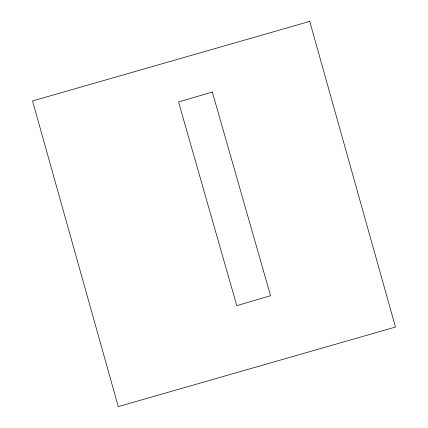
<?xml version="1.0" encoding="UTF-8"?>
<svg xmlns="http://www.w3.org/2000/svg" width="428" height="428" viewBox="0 0 428 428"><rect width="100%" height="100%" fill="white"/><g stroke="black" fill="none" stroke-linecap="round" stroke-linejoin="round"><path stroke-width="0.64" d="M212.309 92.025L178.54 101.987L236.78 305.667L270.555 295.7L212.309 92.025M309.733 21.4L32.528 100.949L118.267 406.6L395.472 327.051L309.733 21.4"/></g></svg>
